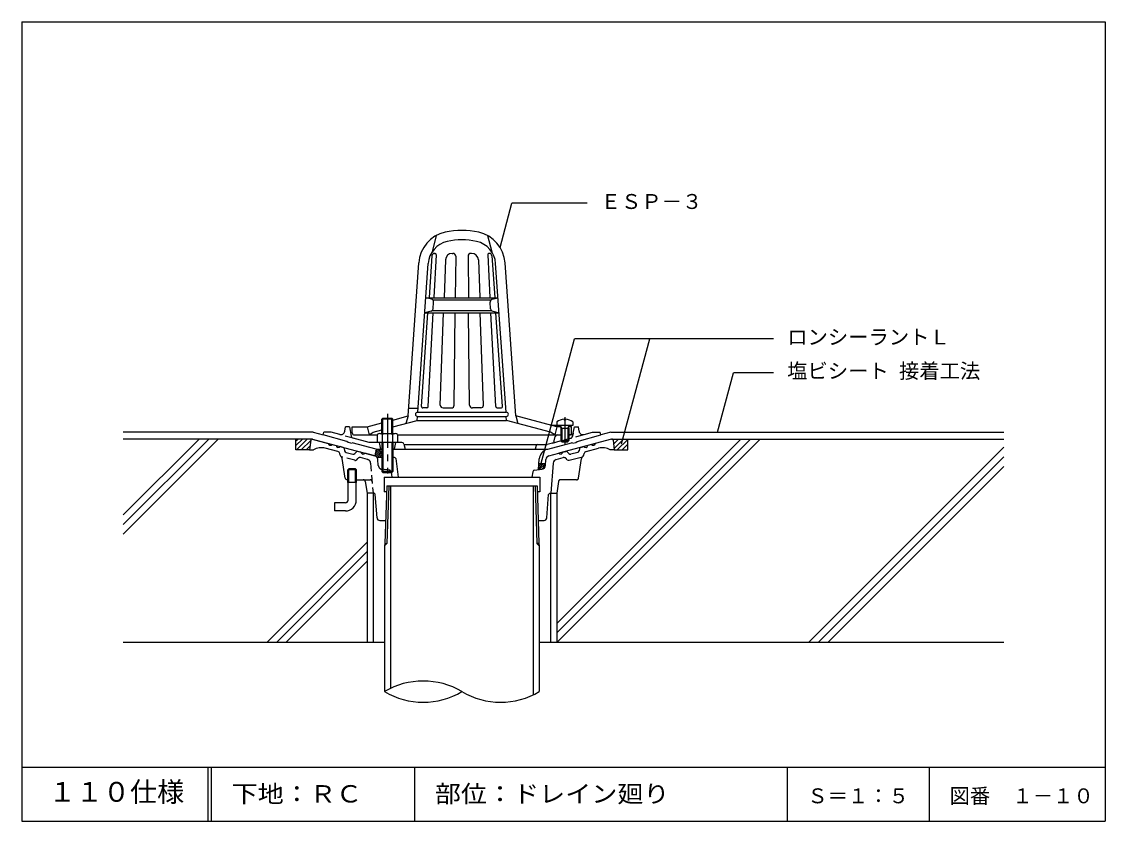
# Model space of a CAD drawing. Units: millimetres, scale not verified. Extents: x -399 to 401, y -623 to 607.
# Drawn here: x -399 to 401, y 17 to 607 of the extents above; entities that cross this region are included whole.
import ezdxf
from ezdxf.enums import TextEntityAlignment as Align

# ---------------------------------------------------------------- set-up
doc = ezdxf.new("R2010")
doc.units = ezdxf.units.MM
doc.header["$LTSCALE"] = 5
for name, pattern in [('CHAIN1', [8, 5, -1, 1, -1]), ('DASHED1', [1.8, 1.2, -0.6]), ('DOUBLE_CHAIN1', [8.8, 5, -1, 0.6, -0.6, 0.6, -1])]:
    doc.linetypes.add(name, pattern=pattern)
for name, color, linetype in [('2-1', 4, 'Continuous'), ('2-2_in line', 7, 'Continuous'), ('2-3', 3, 'Continuous'), ('2-4_out line', 2, 'Continuous'), ('2-7_ビス', 7, 'Continuous'), ('2-8_drain他', 4, 'Continuous'), ('2-9_strainer他', 4, 'Continuous'), ('2-A_moji', 7, 'Continuous'), ('2-E_con他', 4, 'Continuous'), ('F-2', 7, 'Continuous'), ('F-5', 6, 'Continuous'), ('F-7', 1, 'Continuous'), ('F-A', 7, 'Continuous')]:
    doc.layers.add(name, color=color, linetype=linetype)
doc.styles.add('HG丸ｺﾞｼｯｸM-PRO', font='')
doc.styles.add('ＭＳ ゴシック', font='')
doc.styles.get('HG丸ｺﾞｼｯｸM-PRO').set_extended_font_data('HG丸ｺﾞｼｯｸM-PRO')
doc.styles.get('ＭＳ ゴシック').set_extended_font_data('MS Gothic')

msp = doc.modelspace()

# ---------------------------------------------------------------- linework, layer by layer
at = {"layer": '2-1'}
for p, q in [((-129.416, 264.59), (-130.741, 222.19)), ((-129.416, 264.59), (-18.416, 264.59)), ((-127.916, 264.59), (-129.241, 222.19)), ((-126.566, 264.59), (-126.566, 115.27)), ((-21.266, 264.59), (-21.266, 110.479)), ((-19.916, 264.59), (-18.591, 222.19)), ((-18.416, 264.59), (-17.091, 222.19)), ((-143.916, 259.19), (-143.916, 149.187)), ((-139.416, 259.19), (-139.416, 149.187)), ((-8.416, 259.19), (-8.416, 149.187)), ((-3.916, 259.19), (-3.916, 149.187)), ((-129.241, 222.19), (-131.066, 220.365)), ((-130.741, 222.19), (-131.066, 220.365)), ((-131.066, 220.365), (-131.066, 112.874)), ((-130.741, 222.19), (-129.241, 222.19)), ((-18.591, 222.19), (-16.766, 220.365)), ((-17.091, 222.19), (-18.591, 222.19)), ((-17.091, 222.19), (-16.766, 220.365)), ((-16.766, 220.365), (-16.766, 112.874))]:
    msp.add_line(p, q, dxfattribs=at)
for centre, start, end in [((-102.491, 64.619), 59.36768, 120.63232), ((-102.491, 161.13), 239.36768, 300.63232), ((-45.341, 161.13), 239.36765, 300.63229)]:
    msp.add_arc(centre, 56.081, start, end, dxfattribs=at)
at = {"layer": '2-2_in line'}
for p, q in [((-184.403, 299.187), (-323.916, 299.187)), ((-196.416, 291.19), (-196.416, 299.187)), ((-184.275, 299.152), (-138.199, 286.806)), ((36.443, 299.152), (-2.318, 288.767)), ((36.571, 299.187), (326.084, 299.187)), ((-186.416, 291.19), (-196.416, 291.19)), ((-137.229, 291.723), (-138.199, 286.806)), ((-17.09, 281.3), (-12.074, 281.3))]:
    msp.add_line(p, q, dxfattribs=at)
msp.add_lwpolyline([(38.584, 291.19), (48.584, 291.19), (48.584, 299.187)], dxfattribs=at)
at = {"layer": '2-3'}
for p, q in [((-131.066, 149.187), (-323.916, 149.187)), ((326.084, 149.187), (-16.766, 149.187))]:
    msp.add_line(p, q, dxfattribs=at)
at = {"layer": '2-4_out line'}
for p, q in [((-183.745, 304.187), (-323.916, 304.187)), ((-183.745, 304.187), (-176.416, 302.223)), ((35.913, 304.187), (28.584, 302.223)), ((35.913, 304.187), (326.084, 304.187)), ((-155.916, 296.212), (-154.916, 296.462)), ((-137.229, 291.723), (-154.916, 296.462)), ((-10.603, 291.723), (7.084, 296.462)), ((8.084, 296.212), (7.084, 296.462)), ((8.084, 296.212), (10.084, 296.748)), ((10.084, 296.748), (11.084, 297.534)), ((11.084, 297.534), (28.584, 302.223)), ((-123.795, 285.69), (-124.916, 285.69)), ((-122.804, 284.818), (-121.045, 271.19)), ((-17.462, 276.629), (-16.832, 284.544))]:
    msp.add_line(p, q, dxfattribs=at)
msp.add_lwpolyline([(-155.916, 296.212), (-157.916, 296.748), (-158.916, 297.534), (-176.416, 302.223)], dxfattribs=at)
for centre, radius, start, end in [((-138.975, 283.909), 8, 40.76435, 74.99991), ((-8.857, 283.909), 8, 105.00009, 175.44576), ((-123.795, 284.69), 1, 7.35265, 90)]:
    msp.add_arc(centre, radius, start, end, dxfattribs=at)
at = {"layer": '2-7_ビス'}
for p, q in [((-185.526, 298.311), (-186.416, 291.19)), ((-184.403, 299.187), (-172.56, 296.014)), ((37.694, 298.311), (38.584, 291.19)), ((-186.416, 291.19), (-183.416, 291.19)), ((-165.586, 290.004), (-174.774, 292.466)), ((-169.663, 295.237), (-166.765, 294.461)), ((-163.906, 287.306), (-164.145, 288.473)), ((-161.566, 293.068), (-163.867, 293.684)), ((-160.845, 292.302), (-160.483, 290.53)), ((-159.401, 289.382), (-154.431, 288.05)), ((-151.72, 289.857), (-152.92, 288.504)), ((-148.412, 289.543), (-150.713, 290.16)), ((-138.199, 286.806), (-145.514, 288.767)), ((-9.633, 286.806), (-2.318, 288.767)), ((0.58, 289.543), (2.881, 290.16)), ((3.888, 289.857), (5.088, 288.504)), ((11.569, 289.382), (6.599, 288.05)), ((13.013, 292.302), (12.65, 290.53)), ((13.734, 293.068), (16.035, 293.684)), ((16.074, 287.306), (16.312, 288.473)), ((17.754, 290.004), (26.942, 292.466)), ((21.83, 295.237), (18.933, 294.461)), ((38.584, 291.19), (35.584, 291.19)), ((-160.106, 270.47), (-162.244, 284.89)), ((-132.916, 285.69), (-136.562, 285.69)), ((-12.205, 279.66), (-11.848, 284.147)), ((-6.547, 281.426), (-8.318, 259.19)), ((-4.333, 284.086), (0.931, 285.496)), ((3.735, 284), (2.945, 284.891)), ((5.246, 283.546), (14.992, 286.158)), ((-157.276, 277.19), (-158.091, 276.39)), ((-151.741, 276.39), (-158.091, 276.39)), ((-158.091, 267.19), (-158.091, 276.39)), ((-152.556, 277.19), (-157.276, 277.19)), ((-157.276, 267.19), (-157.276, 277.19)), ((-151.741, 276.39), (-152.556, 277.19)), ((-152.556, 267.19), (-152.556, 277.19)), ((-151.741, 267.19), (-151.741, 276.39)), ((-21.603, 275.071), (-22.25, 271.19)), ((-20.288, 276.315), (-14.865, 276.917)), ((-158.622, 269.19), (-158.091, 269.19)), ((-151.741, 267.19), (-158.091, 267.19)), ((-157.916, 254.19), (-157.916, 267.19)), ((-151.916, 254.19), (-151.916, 267.19)), ((-151.741, 269.19), (-146.708, 269.19)), ((-145.225, 267.913), (-143.916, 259.19)), ((-131.416, 271.19), (-16.416, 271.19)), ((-131.416, 271.19), (-131.416, 260.19)), ((-16.416, 271.19), (-16.416, 260.19)), ((-138.933, 259.19), (-143.916, 259.19)), ((-139.416, 259.19), (-143.916, 259.19)), ((-136.563, 241.031), (-137.936, 258.27)), ((-129.554, 260.19), (-131.416, 260.19)), ((-16.416, 260.19), (-18.279, 260.19)), ((-11.269, 241.031), (-9.896, 258.27)), ((-8.899, 259.19), (-8.318, 259.19)), ((-8.416, 259.19), (-3.916, 259.19)), ((-167.916, 252.19), (-167.916, 246.19)), ((-159.916, 252.19), (-167.916, 252.19)), ((-159.916, 246.19), (-167.916, 246.19)), ((-134.378, 239.19), (-130.21, 239.19)), ((-17.622, 239.19), (-13.263, 239.19))]:
    msp.add_line(p, q, dxfattribs=at)
at = {"layer": '2-7_ビス', "linetype": 'DASHED1'}
for p, q in [((-153.078, 283.546), (-162.824, 286.158)), ((-151.568, 284), (-150.778, 284.891)), ((-143.5, 284.086), (-148.763, 285.496)), ((-141.285, 281.426), (-139.514, 259.19)), ((-135.627, 279.66), (-135.985, 284.147)), ((-127.544, 276.315), (-132.968, 276.917)), ((-126.23, 275.071), (-125.583, 271.19)), ((-146.708, 269.19), (-141.696, 269.19))]:
    msp.add_line(p, q, dxfattribs=at)
at = {"layer": '2-7_ビス', "linetype": 'DOUBLE_CHAIN1'}
for p, q in [((12.274, 270.47), (14.412, 284.89)), ((-2.608, 267.913), (-3.916, 259.19)), ((10.79, 269.19), (-1.124, 269.19)), ((-8.318, 259.19), (-3.916, 259.19))]:
    msp.add_line(p, q, dxfattribs=at)
at = {"layer": '2-7_ビス'}
for centre, radius, start, end in [((-184.534, 298.187), 1, 74.99782, 172.88445), ((-170.95, 296.229), 1.625, 187.61929, 322.3797), ((23.118, 296.229), 1.625, 217.6203, 352.38071), ((36.702, 298.187), 1, 7.11577, 105.00047), ((-177.621, 281.84), 11, 74.99997, 121.79021), ((-165.154, 294.676), 1.625, 187.62059, 322.37891), ((-166.104, 288.072), 2, 11.56621, 75.0005), ((-161.825, 292.102), 1, 11.56641, 75.00078), ((-159.013, 290.831), 1.5, 191.5649, 254.99991), ((-154.043, 289.499), 1.5, 254.99991, 318.43558), ((-150.972, 289.194), 1, 75.00023, 138.43498), ((-146.802, 289.759), 1.625, 187.62059, 322.38074), ((-1.031, 289.759), 1.625, 217.61926, 352.37941), ((3.14, 289.194), 1, 41.56502, 104.99977), ((6.21, 289.499), 1.5, 221.56442, 285.00009), ((11.181, 290.831), 1.5, 285.00009, 348.4351), ((13.993, 292.102), 1, 104.99922, 168.43358), ((17.322, 294.676), 1.625, 217.62109, 352.37941), ((18.272, 288.072), 2, 104.9995, 168.43379), ((29.789, 281.84), 11, 58.20979, 105.00003), ((-162.436, 287.607), 1.5, 191.56628, 239.30832), ((-164.223, 284.597), 2, 8.43475, 59.30959), ((-138.975, 283.909), 3, 36.43097, 74.99991), ((-8.857, 283.909), 3, 105.00009, 175.44576), ((-3.556, 281.188), 3, 105.00009, 175.4454), ((1.449, 283.564), 2, 41.56493, 105.00024), ((4.858, 284.995), 1.5, 221.56349, 284.99872), ((14.604, 287.607), 1.5, 284.99872, 348.43372), ((-20.123, 274.824), 1.5, 96.32884, 170.53767), ((-15.195, 279.899), 3, 276.33025, 355.4454), ((-158.622, 270.69), 1.5, 188.43515, 270), ((-146.708, 267.69), 1.5, 8.5307, 90), ((-138.933, 258.19), 1, 4.55455, 90), ((-8.899, 258.19), 1, 90, 175.44545), ((-159.916, 254.19), 2, 270, 0), ((-159.916, 254.19), 8, 270, 0), ((-134.569, 241.19), 2, 184.55388, 270), ((-13.263, 241.19), 2, 270, 355.44617)]:
    msp.add_arc(centre, radius, start, end, dxfattribs=at)
at = {"layer": '2-7_ビス', "linetype": 'DASHED1'}
for centre, radius, start, end in [((-162.436, 287.607), 1.5, 239.30832, 255.00128), ((-152.69, 284.995), 1.5, 255.00128, 318.43651), ((-149.281, 283.564), 2, 74.99976, 138.43507), ((-144.276, 281.188), 3, 4.5546, 74.99991), ((-138.975, 283.909), 3, 4.55424, 36.43097), ((-132.637, 279.899), 3, 184.5546, 263.66975), ((-127.709, 274.824), 1.5, 9.46233, 83.67116), ((-141.696, 267.69), 1.5, 4.55501, 90)]:
    msp.add_arc(centre, radius, start, end, dxfattribs=at)
at = {"layer": '2-7_ビス', "linetype": 'DOUBLE_CHAIN1'}
for centre, radius, start, end in [((16.39, 284.597), 2, 120.69041, 171.56525), ((-1.124, 267.69), 1.5, 90, 171.4693), ((10.79, 270.69), 1.5, 270, 351.56464)]:
    msp.add_arc(centre, radius, start, end, dxfattribs=at)
at = {"layer": '2-8_drain他'}
for p, q in [((-92.916, 449.363), (-95.916, 437.333)), ((-54.916, 449.363), (-51.916, 437.333)), ((-96.047, 434.363), (-98.197, 403.723)), ((-92.972, 435.17), (-94.627, 403.723)), ((-94.052, 436.223), (-93.97, 436.223)), ((-81.089, 436.223), (-80.438, 436.223)), ((-78.438, 434.201), (-78.772, 403.723)), ((-69.394, 434.201), (-69.06, 403.723)), ((-66.744, 436.223), (-67.394, 436.223)), ((-54.861, 435.17), (-53.206, 403.723)), ((-53.781, 436.223), (-53.862, 436.223)), ((-51.786, 434.363), (-49.635, 403.723)), ((-113.698, 316.32), (-105.805, 429.203)), ((-106.496, 318.963), (-98.822, 428.715)), ((-86.085, 431.398), (-87.056, 403.723)), ((-61.747, 431.398), (-60.776, 403.723)), ((-41.336, 318.963), (-49.01, 428.715)), ((-34.134, 316.32), (-42.027, 429.203)), ((-100.588, 403.463), (-47.245, 403.463)), ((-96.297, 402.374), (-100.588, 403.463)), ((-95.498, 401.963), (-52.334, 401.963)), ((-95.135, 395.419), (-94.794, 400.296)), ((-52.697, 395.419), (-53.038, 400.296)), ((-51.535, 402.374), (-47.245, 403.463)), ((-103.841, 323.293), (-98.987, 392.463)), ((-96.654, 393.615), (-101.357, 392.463)), ((-101.357, 392.463), (-46.475, 392.463)), ((-98.866, 323.17), (-95.219, 392.463)), ((-95.924, 393.963), (-51.908, 393.963)), ((-89.844, 324.293), (-87.452, 392.463)), ((-79.644, 324.201), (-78.896, 392.463)), ((-68.188, 324.201), (-68.936, 392.463)), ((-57.989, 324.293), (-60.381, 392.463)), ((-48.966, 323.17), (-52.613, 392.463)), ((-51.178, 393.615), (-46.475, 392.463)), ((-43.991, 323.293), (-48.845, 392.463)), ((-113.304, 321.963), (-106.287, 321.963)), ((-99.865, 322.223), (-102.844, 322.223)), ((-87.845, 322.223), (-81.644, 322.223)), ((-59.988, 322.223), (-66.188, 322.223)), ((-47.967, 322.223), (-44.989, 322.223)), ((-124.916, 313.07), (-113.698, 316.32)), ((-124.916, 308.138), (-106.916, 312.961)), ((-113.698, 316.32), (-115.198, 310.741)), ((-106.916, 312.961), (-106.706, 315.963)), ((-106.916, 312.963), (-40.916, 312.963)), ((-106.706, 318.963), (-41.126, 318.963)), ((-106.706, 315.963), (-41.126, 315.963)), ((-40.916, 312.961), (-41.126, 315.963)), ((-8.416, 304.252), (-40.916, 312.961)), ((-34.134, 316.32), (-32.634, 310.741)), ((-3.916, 308.223), (-34.134, 316.32)), ((1.605, 313.812), (1.605, 313.19)), ((2.563, 313.19), (1.605, 313.19)), ((2.563, 313.812), (2.563, 313.19)), ((-154.916, 303.723), (-154.916, 308.223)), ((-154.916, 308.223), (-143.916, 308.223)), ((-143.916, 308.223), (-132.916, 311.17)), ((-139.416, 304.252), (-132.916, 305.994)), ((8.084, 309.223), (-7.648, 309.223)), ((-3.916, 308.223), (-4.916, 309.223)), ((-3.916, 311.823), (-3.916, 309.223)), ((-0.608, 308.223), (-3.916, 308.223)), ((-0.046, 307.223), (-1.098, 309.095)), ((-0.916, 307.223), (-0.475, 307.987)), ((-0.916, 307.223), (5.084, 307.223)), ((-0.916, 307.223), (-0.916, 298.093)), ((-0.046, 307.223), (-0.046, 297.223)), ((4.214, 307.223), (5.266, 309.095)), ((4.214, 307.223), (4.214, 297.223)), ((5.084, 307.223), (4.643, 307.987)), ((7.084, 308.223), (4.776, 308.223)), ((5.084, 307.223), (5.084, 298.093)), ((7.084, 308.223), (6.084, 309.223)), ((7.084, 303.723), (7.084, 308.223)), ((8.084, 311.823), (8.084, 309.223)), ((-153.416, 302.223), (-136.416, 302.223)), ((-121.416, 302.223), (-0.916, 302.223)), ((-0.046, 297.223), (-0.916, 298.093)), ((-0.916, 298.093), (5.084, 298.093)), ((-0.046, 297.223), (4.214, 297.223)), ((4.214, 297.223), (5.084, 298.093)), ((5.584, 302.223), (5.084, 302.223))]:
    msp.add_line(p, q, dxfattribs=at)
at = {"layer": '2-8_drain他', "linetype": 'CHAIN1'}
msp.add_line((2.084, 315.268), (2.084, 295.541), dxfattribs=at)
at = {"layer": '2-8_drain他'}
for points in [[(-143.916, 308.223), (-142.416, 302.223), (-139.416, 304.252)], [(-3.916, 308.223), (-5.416, 302.223), (-8.416, 304.252)]]:
    msp.add_lwpolyline(points, dxfattribs=at)
for centre, radius, start, end in [((-80.866, 427.459), 25, 102.54309, 175.99998), ((-73.916, 396.223), 57, 77.45692, 102.54308), ((-66.967, 427.459), 25, 4.00002, 77.45691), ((-80.866, 427.459), 18, 102.54309, 175.99998), ((-73.916, 396.223), 50, 77.45692, 102.54308), ((-66.967, 427.459), 18, 4.00002, 77.45691), ((-94.052, 434.223), 2, 90, 175.98581), ((-93.97, 435.223), 1, 356.9872, 90), ((-81.089, 431.223), 5, 90, 177.99043), ((-80.438, 434.223), 2, 359.37178, 90), ((-67.394, 434.223), 2, 90, 180.6282), ((-66.744, 431.223), 5, 2.00955, 90), ((-53.862, 435.223), 1, 90, 183.01279), ((-53.781, 434.223), 2, 4.01418, 90), ((-96.79, 400.436), 2, 356.00018, 75.75797), ((-51.043, 400.436), 2, 104.24203, 183.99982), ((-97.131, 395.558), 2, 283.77217, 355.99979), ((-50.702, 395.558), 2, 184.00021, 256.22783), ((-102.844, 323.223), 1, 175.98581, 270), ((-99.865, 323.223), 1, 270, 356.9872), ((-87.845, 324.223), 2, 177.99043, 270), ((-81.644, 324.223), 2, 270, 359.37178), ((-66.188, 324.223), 2, 180.6282, 270), ((-59.988, 324.223), 2, 270, 2.00955), ((-47.967, 323.223), 1, 183.01277, 270), ((-44.989, 323.223), 1, 270, 4.01418), ((-106.706, 317.463), 1.5, 90, 270), ((-41.126, 317.463), 1.5, 270, 90), ((2.084, 303.823), 10, 92.7457, 126.86987), ((2.084, 303.823), 10, 53.13013, 87.25409), ((-1.316, 308.973), 0.25, 29.32918, 90), ((5.484, 308.973), 0.25, 90, 150.67082), ((-153.416, 303.723), 1.5, 180, 270), ((5.584, 303.723), 1.5, 270, 0)]:
    msp.add_arc(centre, radius, start, end, dxfattribs=at)
at = {"layer": '2-9_strainer他'}
for p, q in [((-132.916, 303.223), (-132.916, 313.946)), ((-132.24, 303.223), (-132.24, 314.623)), ((-125.593, 303.223), (-125.593, 314.623)), ((-124.916, 303.223), (-124.916, 313.946)), ((-176.416, 302.223), (-175.916, 304.223)), ((-170.357, 304.223), (-175.916, 304.223)), ((-164.151, 302.56), (-170.357, 304.223)), ((-160.409, 305.004), (-159.916, 308.223)), ((-156.916, 308.223), (-159.916, 308.223)), ((-156.916, 308.223), (-155.648, 301.457)), ((8.189, 303.447), (9.084, 308.223)), ((9.084, 308.223), (12.084, 308.223)), ((12.577, 305.004), (12.084, 308.223)), ((16.319, 302.56), (22.525, 304.223)), ((22.525, 304.223), (28.084, 304.223)), ((28.584, 302.223), (28.084, 304.223)), ((-142.367, 296.723), (-154.2, 299.894)), ((-118.146, 296.723), (-142.367, 296.723)), ((-136.416, 302.501), (-136.416, 296.723)), ((-134.916, 296.723), (-133.916, 291.723)), ((-134.54, 303.223), (-123.293, 303.223)), ((-132.916, 296.723), (-132.916, 275.299)), ((-132.663, 302.501), (-132.663, 296.723)), ((-132.24, 296.723), (-132.24, 274.623)), ((-125.593, 296.723), (-125.593, 274.623)), ((-125.169, 302.501), (-125.169, 296.723)), ((-124.916, 296.723), (-124.916, 275.299)), ((-122.916, 296.723), (-123.916, 291.723)), ((-121.416, 302.501), (-121.416, 296.723)), ((-7.145, 296.273), (-11.064, 295.223)), ((-5.693, 297.854), (-5.136, 300.986)), ((6.714, 302.223), (5.084, 302.223)), ((-137.229, 291.723), (-132.916, 291.723)), ((-124.916, 291.723), (-10.603, 291.723)), ((-116.675, 295.517), (-115.916, 291.723)), ((-116.616, 295.223), (-11.064, 295.223)), ((-19.123, 294.498), (-19.916, 291.723))]:
    msp.add_line(p, q, dxfattribs=at)
at = {"layer": '2-9_strainer他', "linetype": 'CHAIN1'}
msp.add_line((-128.916, 317.866), (-128.916, 273.769), dxfattribs=at)
at = {"layer": '2-9_strainer他', "linetype": 'DASHED1'}
for p, q in [((-154.2, 299.894), (-164.151, 302.56)), ((-7.145, 296.273), (16.319, 302.56)), ((8.189, 303.447), (7.816, 301.457))]:
    msp.add_line(p, q, dxfattribs=at)
at = {"layer": '2-9_strainer他'}
for points in [[(-124.916, 313.946), (-132.916, 313.946), (-132.24, 314.623), (-125.593, 314.623)], [(-124.916, 275.299), (-132.916, 275.299), (-132.24, 274.623), (-125.593, 274.623)]]:
    msp.add_lwpolyline(points, close=True, dxfattribs=at)
for centre, radius, start, end in [((-163.375, 305.458), 3, 254.99973, 351.29286), ((15.542, 305.458), 3, 188.70712, 285.00027), ((-153.682, 301.825), 2, 190.61488, 255.0005), ((-134.54, 300.423), 2.8, 47.92557, 132.07463), ((-128.916, 293.134), 10.089, 68.19786, 111.80214), ((-123.293, 300.423), 2.8, 47.92572, 132.07428), ((-118.146, 295.223), 1.5, 11.31021, 90), ((-7.662, 298.205), 2, 284.9995, 349.91257), ((-3.659, 300.723), 1.5, 90, 169.91187), ((6.714, 303.723), 1.5, 270, 349.38435), ((-18.162, 294.223), 1, 90, 164.05402)]:
    msp.add_arc(centre, radius, start, end, dxfattribs=at)
at = {"layer": '2-9_strainer他', "linetype": 'DASHED1'}
msp.add_arc((5.85, 301.825), 2, 284.9995, 349.38512, dxfattribs=at)
at = {"layer": '2-A_moji'}
for p, q in [((-45.737, 440.661), (-37.018, 473.198)), ((18.545, 473.198), (-37.018, 473.198)), ((-15.69, 280.391), (9.177, 373.198)), ((156.224, 373.198), (9.177, 373.198)), ((44.021, 295.779), (64.766, 373.198)), ((114.755, 304.187), (126.547, 348.198)), ((156.224, 348.198), (126.547, 348.198))]:
    msp.add_line(p, q, dxfattribs=at)
at = {"layer": '2-E_con他'}
for p, q in [((-323.916, 236.139), (-260.868, 299.187)), ((-323.916, 229.068), (-253.797, 299.187)), ((-323.916, 243.21), (-267.939, 299.187)), ((-196.416, 294.365), (-191.594, 299.187)), ((-196.416, 297.901), (-195.13, 299.187)), ((-196.055, 291.19), (-188.059, 299.187)), ((-192.52, 291.19), (-185.544, 298.166)), ((-3.916, 163.21), (132.061, 299.187)), ((-3.916, 156.139), (139.132, 299.187)), ((-3.797, 149.187), (146.203, 299.187)), ((37.654, 298.626), (38.215, 299.187)), ((38.047, 295.483), (41.751, 299.187)), ((38.44, 292.34), (45.287, 299.187)), ((40.826, 291.19), (48.584, 298.949)), ((-188.984, 291.19), (-186.049, 294.125)), ((-138.195, 286.825), (-134.488, 290.532)), ((-137.848, 288.586), (-135.379, 291.055)), ((-137.5, 290.348), (-136.375, 291.474)), ((-137.246, 286.36), (-133.691, 289.915)), ((-136.501, 285.69), (-132.983, 289.209)), ((44.361, 291.19), (48.584, 295.413)), ((47.897, 291.19), (48.584, 291.878)), ((182.061, 149.187), (326.084, 293.21)), ((-135.087, 285.69), (-132.916, 287.861)), ((-133.673, 285.69), (-132.916, 286.447)), ((-17.391, 277.521), (-13.613, 281.3)), ((-17.269, 279.058), (-15.027, 281.3)), ((-17.146, 280.595), (-16.441, 281.3)), ((-16.795, 276.703), (-12.199, 281.3)), ((189.132, 149.187), (326.084, 286.139)), ((-15.205, 276.879), (-12.186, 279.898)), ((196.203, 149.187), (326.084, 279.068)), ((-217.939, 149.187), (-143.916, 223.21)), ((-210.868, 149.187), (-143.916, 216.139)), ((-203.797, 149.187), (-143.916, 209.068))]:
    msp.add_line(p, q, dxfattribs=at)
at = {"layer": 'F-2'}
for p, q in [((-108.916, 57.174), (-108.916, 17.174)), ((166.084, 57.174), (166.084, 17.174)), ((271.084, 57.174), (271.084, 17.174))]:
    msp.add_line(p, q, dxfattribs=at)
at = {"layer": 'F-5'}
for p, q in [((-398.916, 57.174), (401.084, 57.174)), ((-261.416, 57.174), (-261.416, 17.174)), ((-258.916, 57.174), (-258.916, 17.174))]:
    msp.add_line(p, q, dxfattribs=at)
at = {"layer": 'F-7'}
for p, q in [((-398.916, 607.174), (-398.916, 17.174)), ((-398.916, 17.174), (401.084, 17.174))]:
    msp.add_line(p, q, dxfattribs=at)
msp.add_lwpolyline([(-398.916, 607.174), (401.084, 607.174), (401.084, 17.174)], dxfattribs=at)

# ---------------------------------------------------------------- texts
at = {"layer": '2-A_moji', "style": 'ＭＳ ゴシック'}
for s, p in [('ＥＳＰ－３', (28.545, 465.698)), ('ロンシーラントＬ', (166.224, 365.698)), ('塩ビシート 接着工法', (166.224, 340.698))]:
    msp.add_text(s, height=11, dxfattribs=at).set_placement(p, align=Align.BOTTOM_LEFT)
at = {"layer": 'F-A', "style": 'HG丸ｺﾞｼｯｸM-PRO'}
for s, height, p in [('１１０仕様', 14.66, (-378.916, 27.174)), ('Ｓ＝１：５', 11, (181.084, 27.174)), ('図番', 11, (286.084, 27.174)), ('１－１０', 11, (332.502, 27.174))]:
    msp.add_text(s, height=height, dxfattribs=at).set_placement(p, align=Align.BOTTOM_LEFT)
at = {"layer": 'F-A', "style": 'HG丸ｺﾞｼｯｸM-PRO', "width": 1.1}
for s, p in [('下地：ＲＣ', (-243.916, 27.174)), ('部位：ドレイン廻り', (-93.916, 27.174))]:
    msp.add_text(s, height=12.83, dxfattribs=at).set_placement(p, align=Align.BOTTOM_LEFT)

doc.saveas('drawing.dxf')
